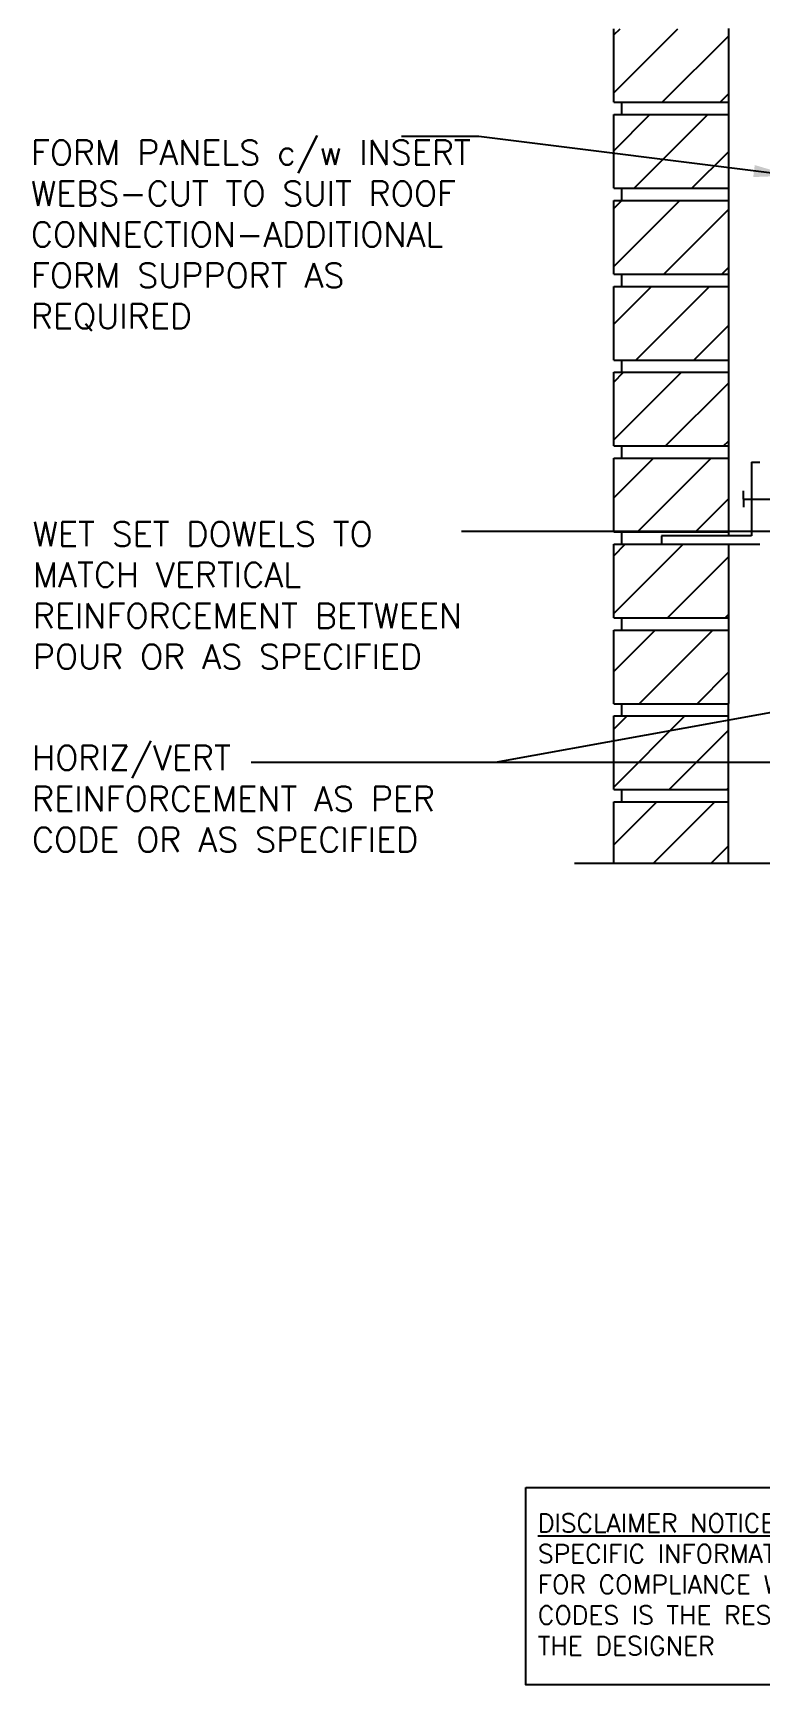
# Model space of a CAD drawing. Header units: inches. Extents: x 98 to 213, y 114 to 192.
# Drawn here: x 155.6 to 177.8, y 113.6 to 164.1 of the extents above; entities that cross this region are included whole.
import ezdxf

# ---------------------------------------------------------------- set-up
doc = ezdxf.new("R2010")
doc.units = ezdxf.units.IN
doc.header["$LTSCALE"] = 0.5
doc.header["$MEASUREMENT"] = 0
for name, color, linetype in [('HATCH', 12, 'Continuous'), ('line25', 2, 'Continuous'), ('LINE9', 9, 'Continuous'), ('TEXT', 4, 'Continuous')]:
    doc.layers.add(name, color=color, linetype=linetype)
doc.styles.add('DIM', font='romans.shx', dxfattribs={"width": 0.7})
doc.styles.add('ROMANS', font='romans.shx', dxfattribs={"height": 0.75})
doc.styles.get("Standard").update_dxf_attribs({"font": 'romans.shx', "height": 0.75})
doc.dimstyles.new('ext_12', dxfattribs={"dimscale": 12, "dimtxt": 0.09375, "dimasz": 0.09375, "dimexe": 0.09375, "dimexo": 0.0625, "dimgap": 0.0625, "dimtad": 1, "dimdec": 1, "dimzin": 3, "dimdsep": 46, "dimlunit": 4, "dimtxsty": 'DIM', "dimcen": 0.09, "dimdle": 0.09375, "dimclrt": 4, "dimadec": 0, "dimazin": 0, "dimtfac": 1, "dimtdec": 1, "dimtmove": 2, "dimatfit": 3, "dimfxl": 1, "dimfrac": 2, "dimtolj": 1, "dimtzin": 0, "dimarcsym": 0})

msp = doc.modelspace()

# ---------------------------------------------------------------- hatches: boundary and pattern name
at = {"layer": 'HATCH'}
h = msp.add_hatch(dxfattribs=at)
h.set_pattern_fill('ANSI31', color=256, scale=10, style=0)
h.set_pattern_definition([(45, (174.7276, 149.4853), (-0.883883, 0.883883), [])])
h.paths.add_polyline_path([(176.874, 151.108), (173.372, 151.108), (173.372, 148.858), (176.874, 148.858)])
h.paths.add_polyline_path([(176.875, 153.733), (173.372, 153.733), (173.372, 151.483), (176.874, 151.483)])
h.paths.add_polyline_path([(176.875, 156.358), (173.372, 156.358), (173.372, 154.108), (176.875, 154.108)])
h.paths.add_polyline_path([(176.876, 158.983), (173.372, 158.983), (173.372, 156.733), (176.875, 156.733)])
h.paths.add_polyline_path([(176.876, 161.608), (173.372, 161.608), (173.372, 159.358), (176.876, 159.358)])
h.paths.add_polyline_path([(176.876, 164.233), (173.372, 164.233), (173.372, 161.983), (176.876, 161.983)])
h.paths.add_polyline_path([(176.875, 166.858), (173.372, 166.858), (173.372, 164.608), (176.876, 164.608)])
h.paths.add_polyline_path([(176.874, 169.483), (173.372, 169.483), (173.372, 167.233), (176.875, 167.233)])
h.paths.add_polyline_path([(176.873, 172.108), (173.372, 172.108), (173.372, 169.858), (176.874, 169.858)])
h.paths.add_polyline_path([(176.872, 174.794), (173.372, 174.794), (173.372, 172.483), (176.873, 172.483)])
h.paths.add_polyline_path([(176.872, 180.608), (173.372, 180.608), (173.372, 178.358), (176.872, 178.358)])
h.paths.add_polyline_path([(176.872, 183.233), (173.372, 183.233), (173.372, 180.983), (176.872, 180.983)])
h.paths.add_polyline_path([(176.872, 185.858), (173.372, 185.858), (173.372, 183.608), (176.872, 183.608)])
h.paths.add_polyline_path([(176.872, 188.483), (173.372, 188.483), (173.372, 186.233), (176.872, 186.233)])
h.paths.add_polyline_path([(176.872, 177.983), (173.372, 177.983), (173.372, 177.294), (176.872, 177.294)])
h.paths.add_polyline_path([(176.872, 140.608), (173.372, 140.608), (173.372, 138.735), (176.872, 138.735)])
h.paths.add_polyline_path([(176.873, 143.233), (173.372, 143.233), (173.372, 140.983), (176.872, 140.983)])
h.paths.add_polyline_path([(176.873, 145.858), (173.372, 145.858), (173.372, 143.608), (176.873, 143.608)])
h.paths.add_polyline_path([(176.874, 148.483), (174.834, 148.483), (173.372, 148.483), (173.372, 146.233), (176.873, 146.233)])

# ---------------------------------------------------------------- linework, layer by layer
at = {"layer": 'line25'}
for p, q in [((173.372, 161.983), (173.372, 164.233)), ((176.876, 164.238), (176.874, 148.733)), ((173.372, 161.983), (176.876, 161.983)), ((173.372, 159.358), (173.372, 161.608)), ((173.372, 161.608), (176.876, 161.608)), ((173.622, 161.608), (173.622, 161.983)), ((173.622, 161.608), (173.622, 161.983)), ((173.372, 159.358), (176.876, 159.358)), ((173.622, 158.983), (173.622, 159.358)), ((173.622, 158.983), (173.622, 159.358)), ((173.372, 156.733), (173.372, 158.983)), ((173.372, 158.983), (176.876, 158.983)), ((173.372, 156.733), (176.875, 156.733)), ((173.622, 156.358), (173.622, 156.733)), ((173.622, 156.358), (173.622, 156.733)), ((173.372, 154.108), (173.372, 156.358)), ((173.372, 156.358), (176.875, 156.358)), ((173.372, 154.108), (176.875, 154.108)), ((173.622, 153.733), (173.622, 154.108)), ((173.622, 153.733), (173.622, 154.108)), ((173.372, 151.483), (173.372, 153.733)), ((173.372, 153.733), (176.875, 153.733)), ((173.372, 151.483), (176.874, 151.483)), ((173.622, 151.108), (173.622, 151.483)), ((173.622, 151.108), (173.622, 151.483)), ((173.372, 148.858), (173.372, 151.108)), ((173.372, 151.108), (176.874, 151.108)), ((173.372, 148.858), (176.874, 148.858)), ((173.372, 146.233), (173.372, 148.483)), ((173.372, 148.483), (176.872, 148.483)), ((173.622, 148.483), (173.622, 148.858)), ((173.622, 148.483), (173.622, 148.858)), ((176.874, 148.483), (176.872, 138.735)), ((173.372, 146.233), (176.873, 146.233)), ((173.622, 145.858), (173.622, 146.233)), ((173.622, 145.858), (173.622, 146.233)), ((173.372, 143.608), (173.372, 145.858)), ((173.372, 145.858), (176.873, 145.858)), ((173.372, 143.608), (176.873, 143.608)), ((173.622, 143.233), (173.622, 143.608)), ((173.622, 143.233), (173.622, 143.608)), ((173.372, 140.983), (173.372, 143.233)), ((173.372, 143.233), (176.873, 143.233)), ((173.372, 140.983), (176.872, 140.983)), ((173.622, 140.608), (173.622, 140.983)), ((173.622, 140.608), (173.622, 140.983)), ((173.372, 138.735), (173.372, 140.608)), ((173.372, 140.608), (176.872, 140.608))]:
    msp.add_line(p, q, dxfattribs=at)
at = {"layer": 'LINE9'}
for p, q in [((177.584, 150.983), (177.584, 148.733)), ((177.584, 150.983), (177.834, 150.983)), ((177.334, 149.858), (177.334, 150.108)), ((177.334, 149.858), (179.18, 149.858)), ((177.334, 149.858), (177.334, 149.608)), ((177.584, 148.733), (174.834, 148.733)), ((174.834, 148.733), (174.834, 148.483)), ((174.834, 148.483), (177.834, 148.483)), ((172.175, 138.735), (183.462, 138.735))]:
    msp.add_line(p, q, dxfattribs=at)
at = {"layer": 'TEXT'}
msp.add_lwpolyline([(170.686, 119.662), (183.67, 119.662), (183.67, 113.624), (170.686, 113.624)], close=True, dxfattribs=at)

# ---------------------------------------------------------------- texts
at = {"layer": 'TEXT', "char_height": 0.75, "style": 'ROMANS'}
for s, insert, width, attachment_point in [('FORM PANELS c/w INSERT WEBS-CUT TO SUIT ROOF CONNECTION-ADDITIONAL\\PFORM SUPPORT AS \\PREQUIRED', (155.568, 157.911), 14.56613, 4), ('WET SET DOWELS TO MATCH VERTICAL REINFORCEMENT BETWEEN POUR OR AS SPECIFIED', (155.626, 146.918), 15.31511, 4), ('HORIZ/VERT REINFORCEMENT AS PER CODE OR AS SPECIFIED', (155.603, 142.328), 14.36832, 1)]:
    msp.add_mtext(s, dxfattribs=dict(at, insert=insert, width=width, attachment_point=attachment_point))
at = {"layer": 'TEXT', "insert": (171.053, 116.696), "char_height": 0.5625, "width": 14.00235, "attachment_point": 4}
msp.add_mtext('{\\LDISCLAIMER NOTICE:}\\PSPECIFIC INFORMATION REQUIRED FOR COMPLIANCE WITH LOCAL CODES IS THE RESPONSIBILITY OF THE DESIGNER', dxfattribs=at)

# ---------------------------------------------------------------- leaders
at = {"layer": 'TEXT'}
for points, override in [([(178.773, 159.742), (169.25, 160.939), (166.889, 160.939)], {"dimtad": 0}), ([(182.446, 148.871), (168.718, 148.871)], {"dimgap": 0.0625, "dimtad": 0}), ([(186.041, 144.763), (169.75, 141.811), (162.296, 141.811)], {"dimgap": 0.0625, "dimtad": 0}), ([(185.455, 141.811), (169.75, 141.811), (162.296, 141.811)], {"dimgap": 0.0625, "dimtad": 0})]:
    msp.add_leader(points, dimstyle='ext_12', override=override, dxfattribs=at)

doc.saveas('drawing.dxf')
